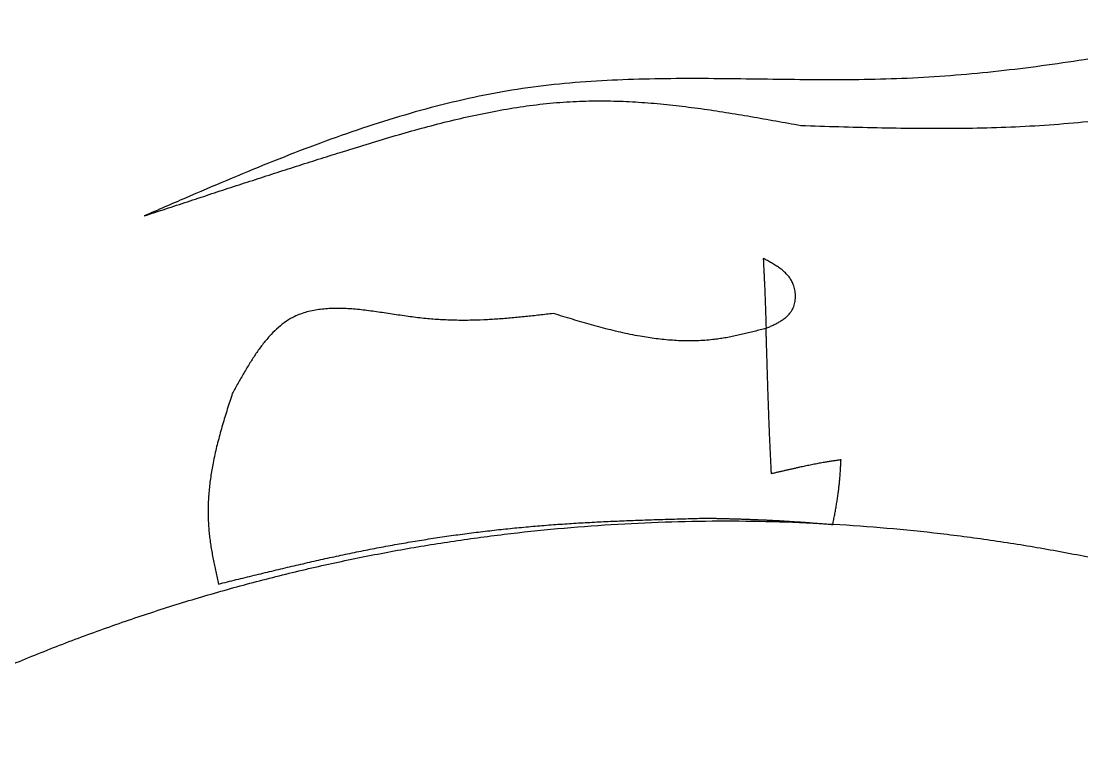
# Model space of a CAD drawing. Extents: x 21 to 206, y 32 to 218.
# Drawn here: x 86.38 to 109.27, y 146.23 to 162.01 of the extents above; entities that cross this region are included whole.
import ezdxf

# ---------------------------------------------------------------- set-up
doc = ezdxf.new("R2010")
doc.units = 0
doc.layers.add('Capa_1', color=7, linetype='CONTINUOUS')

msp = doc.modelspace()

# ---------------------------------------------------------------- linework, layer by layer
at = {"layer": 'Capa_1', "color": 7}
for p, q in [((102.396555, 156.88751), (102.396555, 156.88751)), ((102.458291, 155.37718), (102.458291, 155.37718))]:
    msp.add_line(p, q, dxfattribs=at)
for points, knots in [([(113.796789, 162.011054), (113.491835, 161.949404), (112.881934, 161.826105), (111.966386, 161.644647), (111.050055, 161.470288), (110.132351, 161.306509), (109.212762, 161.156901), (108.29041, 161.025009), (107.365227, 160.914496), (106.437532, 160.828809), (105.508705, 160.77151), (104.579488, 160.746021), (103.650876, 160.742882), (102.722713, 160.752696), (101.795103, 160.766136), (100.867827, 160.773873), (99.943907, 160.766632), (99.023854, 160.735499), (98.109208, 160.671095), (97.188228, 160.562272), (96.264782, 160.397234), (95.340909, 160.181082), (94.423636, 159.921581), (93.513381, 159.624925), (92.609524, 159.297327), (91.710984, 158.94534), (90.815735, 158.575129), (89.921725, 158.192186), (89.327338, 157.933147), (89.030135, 157.803623)], [0, 0, 0, 0, 0.93337, 1.866717, 2.800058, 3.731643, 4.663247, 5.594961, 6.526638, 7.458232, 8.389526, 9.317883, 10.246499, 11.17523, 12.102494, 13.029631, 13.957104, 14.874143, 15.790928, 16.707065, 17.654926, 18.60355, 19.552407, 20.513886, 21.475054, 22.436185, 23.408725, 24.381265, 25.353865, 25.353865, 25.353865, 25.353865]), ([(103.209045, 159.758791), (103.48325, 159.750211), (104.031651, 159.733051), (104.85437, 159.711283), (105.678201, 159.697441), (106.503108, 159.695575), (107.328902, 159.709691), (108.157662, 159.743902), (108.988579, 159.802591), (109.820432, 159.88898), (110.660809, 160.007542), (111.507763, 160.162995), (112.362518, 160.343196), (113.21088, 160.531156), (114.055722, 160.713319), (114.900575, 160.874933), (115.738667, 160.999783), (116.56937, 161.075669), (117.388935, 161.087688), (118.20005, 161.01853), (118.991676, 160.851764), (119.757719, 160.605763), (120.513907, 160.288916), (121.257378, 159.911111), (121.988347, 159.482001), (122.708808, 159.01395), (123.42441, 158.517085), (124.139265, 157.998182), (124.612178, 157.647278), (124.848654, 157.471811)], [0, 0, 0, 0, 0.823018, 1.646009, 2.469, 3.2948, 4.120618, 4.946553, 5.782902, 6.619166, 7.455047, 8.328304, 9.201901, 10.075574, 10.935118, 11.794609, 12.655659, 13.476128, 14.295325, 15.111613, 15.912808, 16.716853, 17.521887, 18.369946, 19.216791, 20.063557, 20.946813, 21.830062, 22.713453, 22.713453, 22.713453, 22.713453]), ([(89.030135, 157.803628), (89.186154, 157.855161), (89.49819, 157.958227), (89.966307, 158.112644), (90.434961, 158.26683), (90.904212, 158.420608), (91.374117, 158.57379), (91.845153, 158.726336), (92.317382, 158.878054), (92.790864, 159.02877), (93.292965, 159.186905), (93.823838, 159.351931), (94.384494, 159.520512), (94.946568, 159.680629), (95.510736, 159.829334), (96.077592, 159.963389), (96.646376, 160.079222), (97.217006, 160.173679), (97.78895, 160.243467), (98.350713, 160.284336), (98.900908, 160.294982), (99.438183, 160.281052), (99.976418, 160.245918), (100.514975, 160.192527), (101.053609, 160.123888), (101.592149, 160.043163), (102.130896, 159.953441), (102.670234, 159.857581), (103.029439, 159.791721), (103.209045, 159.758791)], [0, 0, 0, 0, 0.492926, 0.985852, 1.478782, 1.973026, 2.467269, 2.961507, 3.458389, 3.955275, 4.452178, 5.037629, 5.623061, 6.208494, 6.790851, 7.373225, 7.955734, 8.531892, 9.107953, 9.683708, 10.220826, 10.758178, 11.295604, 11.838612, 12.381513, 12.924404, 13.472185, 14.019963, 14.567762, 14.567762, 14.567762, 14.567762]), ([(102.396555, 156.88751), (102.397496, 156.869946), (102.399377, 156.834819), (102.402194, 156.782127), (102.404993, 156.729434), (102.407795, 156.676742), (102.410502, 156.624046), (102.413173, 156.571349), (102.415706, 156.518645), (102.418294, 156.465944), (102.420854, 156.412061), (102.423286, 156.356995), (102.425733, 156.300751), (102.428104, 156.244504), (102.430326, 156.188249), (102.432533, 156.131994), (102.434686, 156.075736), (102.436655, 156.019471), (102.438735, 155.963211), (102.440775, 155.906083), (102.442713, 155.848085), (102.444762, 155.789226), (102.446737, 155.730364), (102.448698, 155.671502), (102.450631, 155.612639), (102.45254, 155.553774), (102.454499, 155.494911), (102.456367, 155.436045), (102.457622, 155.396802), (102.458249, 155.37718)], [0, 0, 0, 0, 0.052766, 0.105533, 0.158301, 0.211067, 0.263833, 0.316598, 0.369361, 0.422127, 0.474893, 0.53119, 0.587487, 0.643784, 0.700082, 0.756381, 0.812681, 0.868978, 0.925278, 0.981579, 1.040472, 1.099367, 1.158262, 1.217157, 1.276052, 1.334947, 1.393844, 1.452738, 1.511634, 1.511634, 1.511634, 1.511634]), ([(102.458291, 155.37718), (102.484268, 155.388835), (102.53622, 155.412145), (102.613674, 155.448209), (102.688632, 155.485707), (102.760578, 155.525436), (102.828511, 155.568819), (102.891241, 155.61724), (102.947298, 155.671245), (102.995475, 155.730382), (103.031946, 155.790809), (103.057027, 155.850485), (103.073735, 155.9072), (103.085049, 155.966058), (103.091312, 156.026423), (103.092451, 156.087842), (103.088568, 156.148822), (103.079973, 156.209011), (103.066336, 156.267932), (103.043776, 156.335622), (103.007642, 156.409859), (102.955412, 156.487417), (102.893204, 156.559016), (102.8224, 156.623879), (102.745017, 156.68264), (102.662444, 156.737088), (102.576076, 156.788833), (102.48667, 156.838848), (102.4266, 156.871289), (102.396567, 156.88751)], [0, 0, 0, 0, 0.085412, 0.170826, 0.256296, 0.336809, 0.417285, 0.497876, 0.57413, 0.6503, 0.726093, 0.784983, 0.84403, 0.903152, 0.964552, 1.025871, 1.087227, 1.147669, 1.208074, 1.268416, 1.361385, 1.454754, 1.548169, 1.645271, 1.742286, 1.839365, 1.941862, 2.044272, 2.146673, 2.146673, 2.146673, 2.146673]), ([(97.865015, 155.696885), (97.765862, 155.685405), (97.567561, 155.662446), (97.269913, 155.62969), (96.970334, 155.600153), (96.668706, 155.575601), (96.365006, 155.557763), (96.056997, 155.548246), (95.744909, 155.549116), (95.429183, 155.561507), (95.104352, 155.586822), (94.771138, 155.627196), (94.429373, 155.677307), (94.092767, 155.728502), (93.760299, 155.774306), (93.430159, 155.805113), (93.109304, 155.811201), (92.800631, 155.787629), (92.509986, 155.728546), (92.258585, 155.630636), (92.053746, 155.501477), (91.887147, 155.363149), (91.730036, 155.202909), (91.582283, 155.024623), (91.44334, 154.830913), (91.311541, 154.626154), (91.183564, 154.412581), (91.057586, 154.191411), (90.975222, 154.043028), (90.934032, 153.968824)], [0, 0, 0, 0, 0.299444, 0.598879, 0.898324, 1.202509, 1.506695, 1.810901, 2.126832, 2.442764, 2.758594, 3.103997, 3.449483, 3.794832, 4.125439, 4.4562, 4.788996, 5.08696, 5.383212, 5.67584, 5.890549, 6.106959, 6.324068, 6.562891, 6.800902, 7.038805, 7.293237, 7.547758, 7.802367, 7.802367, 7.802367, 7.802367]), ([(102.458291, 155.37718), (102.416071, 155.366054), (102.331631, 155.343802), (102.204854, 155.31087), (102.077984, 155.278865), (101.950918, 155.248234), (101.823566, 155.219431), (101.695859, 155.192927), (101.567759, 155.169172), (101.43925, 155.14865), (101.295467, 155.12988), (101.136235, 155.115158), (100.961675, 155.106133), (100.78658, 155.103741), (100.61121, 155.107438), (100.435774, 155.117096), (100.26062, 155.132086), (100.085852, 155.151984), (99.911564, 155.176485), (99.724899, 155.207324), (99.526075, 155.245201), (99.315327, 155.290643), (99.105731, 155.340506), (98.897228, 155.394154), (98.689712, 155.450927), (98.482898, 155.510219), (98.276627, 155.571394), (98.070725, 155.633822), (97.933585, 155.675858), (97.865015, 155.696876)], [0, 0, 0, 0, 0.130985, 0.261968, 0.392953, 0.523513, 0.654075, 0.784644, 0.914772, 1.044894, 1.175007, 1.349716, 1.524477, 1.699253, 1.874935, 2.050602, 2.226265, 2.402246, 2.578228, 2.754214, 2.969783, 3.185358, 3.400935, 3.616076, 3.83121, 4.046344, 4.261501, 4.476657, 4.691815, 4.691815, 4.691815, 4.691815]), ([(102.573495, 152.235804), (102.571564, 152.276316), (102.567704, 152.357338), (102.561924, 152.478872), (102.556215, 152.600409), (102.550551, 152.721948), (102.545007, 152.843492), (102.539576, 152.965041), (102.534287, 153.086596), (102.529177, 153.208158), (102.524329, 153.328128), (102.519767, 153.446507), (102.515435, 153.563292), (102.511268, 153.680085), (102.507251, 153.796883), (102.503359, 153.913686), (102.499568, 154.030492), (102.495853, 154.1473), (102.492197, 154.264111), (102.488666, 154.378885), (102.485192, 154.491619), (102.481801, 154.602314), (102.478412, 154.713009), (102.475034, 154.823704), (102.471673, 154.934399), (102.468344, 155.045095), (102.464984, 155.15579), (102.461645, 155.266485), (102.459409, 155.340282), (102.458291, 155.37718)], [0, 0, 0, 0, 0.121671, 0.243343, 0.365015, 0.486685, 0.608355, 0.730025, 0.851695, 0.973365, 1.095033, 1.211899, 1.328765, 1.445631, 1.5625, 1.679367, 1.796234, 1.913101, 2.029969, 2.146838, 2.257585, 2.368332, 2.47908, 2.589825, 2.700572, 2.811318, 2.922063, 3.032809, 3.143555, 3.143555, 3.143555, 3.143555]), ([(90.934032, 153.968824), (90.916017, 153.912516), (90.879987, 153.799901), (90.826458, 153.630813), (90.773979, 153.461444), (90.723065, 153.291645), (90.674246, 153.121276), (90.628034, 152.950133), (90.584974, 152.778122), (90.545594, 152.605189), (90.512057, 152.439329), (90.484169, 152.280695), (90.461422, 152.129471), (90.442596, 151.97773), (90.427882, 151.825558), (90.417492, 151.673048), (90.411647, 151.520468), (90.410574, 151.367954), (90.41447, 151.215673), (90.423262, 151.068969), (90.436521, 150.927993), (90.453133, 150.792767), (90.473131, 150.657879), (90.496026, 150.52334), (90.521324, 150.389118), (90.548538, 150.255144), (90.577214, 150.121345), (90.606837, 149.987621), (90.626904, 149.898543), (90.636937, 149.854004)], [0, 0, 0, 0, 0.177359, 0.354716, 0.532074, 0.709292, 0.88651, 1.063734, 1.241084, 1.418431, 1.595769, 1.748675, 1.901584, 2.054495, 2.207333, 2.360173, 2.513021, 2.665338, 2.817648, 2.96993, 3.106146, 3.242376, 3.378609, 3.515195, 3.651772, 3.788348, 3.925315, 4.062278, 4.199244, 4.199244, 4.199244, 4.199244]), ([(104.076658, 152.536769), (104.062394, 152.53469), (104.033864, 152.530532), (103.991074, 152.524264), (103.948295, 152.517931), (103.905529, 152.511513), (103.862782, 152.504991), (103.82006, 152.498331), (103.777366, 152.491501), (103.734707, 152.484476), (103.687468, 152.476451), (103.635676, 152.467276), (103.579347, 152.456871), (103.523085, 152.446079), (103.466882, 152.434964), (103.410737, 152.423545), (103.354641, 152.41188), (103.298595, 152.399973), (103.242583, 152.38789), (103.182513, 152.374736), (103.118378, 152.360545), (103.050182, 152.345295), (102.98202, 152.329908), (102.913886, 152.31441), (102.845779, 152.298803), (102.777689, 152.283125), (102.709618, 152.267378), (102.641553, 152.251607), (102.596181, 152.241078), (102.573495, 152.235813)], [0, 0, 0, 0, 0.043246, 0.086492, 0.12974, 0.172983, 0.216225, 0.259465, 0.302699, 0.345933, 0.389167, 0.446445, 0.503727, 0.561011, 0.618306, 0.6756, 0.732894, 0.790194, 0.847492, 0.904793, 0.974673, 1.044553, 1.114432, 1.184304, 1.254177, 1.324049, 1.393918, 1.463785, 1.533652, 1.533652, 1.533652, 1.533652]), ([(103.898615, 151.141093), (103.902049, 151.158606), (103.908916, 151.193633), (103.919174, 151.24618), (103.929341, 151.298742), (103.939387, 151.351327), (103.949272, 151.403941), (103.958944, 151.456595), (103.968359, 151.509296), (103.977491, 151.562048), (103.986242, 151.614403), (103.994514, 151.666375), (104.002369, 151.717949), (104.009816, 151.769586), (104.016909, 151.821272), (104.023593, 151.873015), (104.029896, 151.924802), (104.035757, 151.976638), (104.041211, 152.028514), (104.046165, 152.079989), (104.050654, 152.131054), (104.05473, 152.181703), (104.058455, 152.23238), (104.061927, 152.283078), (104.065145, 152.333795), (104.068206, 152.384525), (104.071095, 152.435267), (104.073907, 152.486016), (104.07575, 152.519851), (104.076672, 152.536769)], [0, 0, 0, 0, 0.053541, 0.10708, 0.160617, 0.214151, 0.267686, 0.321221, 0.374755, 0.428291, 0.48183, 0.533998, 0.586168, 0.638337, 0.690508, 0.742679, 0.794854, 0.847014, 0.899176, 0.951338, 1.00215, 1.052962, 1.103773, 1.154592, 1.205411, 1.25623, 1.307056, 1.357884, 1.408712, 1.408712, 1.408712, 1.408712]), ([(101.58415, 71.5293), (100.805123, 71.570122), (99.248447, 71.651694), (96.918754, 71.831165), (94.599731, 72.125609), (92.305777, 72.592004), (90.044074, 73.212019), (87.822488, 73.967092), (85.645501, 74.840088), (83.522525, 75.833145), (81.483113, 76.9372), (79.534103, 78.149524), (77.677948, 79.459677), (75.899737, 80.874048), (74.204633, 82.386653), (72.598099, 83.992534), (71.085149, 85.687131), (69.671134, 87.465527), (68.361296, 89.322358), (67.148335, 91.2725), (66.042031, 93.312839), (65.048488, 95.437209), (64.180735, 97.615978), (63.440221, 99.841121), (62.828939, 102.105213), (62.349409, 104.397986), (62.002919, 106.711713), (61.791446, 109.03828), (61.729516, 110.982929), (61.750085, 112.536911), (61.799993, 113.699847), (61.884383, 114.860008), (62.003016, 116.016483), (62.155534, 117.168314), (62.34177, 118.31502), (62.561478, 119.455604), (62.814348, 120.589107), (63.099386, 121.711838), (63.416008, 122.822938), (63.763572, 123.921596), (64.142607, 125.009956), (64.552779, 126.087128), (64.993779, 127.152213), (65.465238, 128.204198), (65.966825, 129.242184), (66.498221, 130.265256), (67.060635, 131.275246), (67.654019, 132.271062), (68.278029, 133.251746), (68.930422, 134.213774), (69.610574, 135.156366), (70.317882, 136.078742), (71.051732, 136.980133), (71.811512, 137.85977), (72.596611, 138.716872), (73.406422, 139.550672), (74.240329, 140.360383), (75.097535, 141.145394), (75.977258, 141.905102), (76.878715, 142.6389), (77.801125, 143.346188), (78.743697, 144.026352), (79.705651, 144.678787), (80.686202, 145.302892), (81.681816, 145.896418), (82.691535, 146.459033), (83.71429, 146.990651), (84.752, 147.492465), (85.803769, 147.964111), (86.868709, 148.405219), (87.945927, 148.815421), (89.034534, 149.19435), (90.133637, 149.541639), (91.245436, 149.857796), (92.369114, 150.142135), (93.50376, 150.394206), (94.645292, 150.613093), (95.792727, 150.798668), (96.945091, 150.950797), (98.101393, 151.069354), (99.26066, 151.154203), (100.421908, 151.205219), (101.584159, 151.222271), (102.746419, 151.205221), (103.907692, 151.154206), (105.066984, 151.069359), (106.223312, 150.950806), (107.375701, 150.798678), (108.523137, 150.613107), (109.664645, 150.394222), (110.79924, 150.142152), (111.922833, 149.857811), (113.034511, 149.541637), (114.13346, 149.19434), (115.221935, 148.815394), (116.299045, 148.405173), (117.363907, 147.964056), (118.41569, 147.492396), (119.453513, 146.990566), (120.476492, 146.458948), (121.486562, 145.896357), (122.482667, 145.30289), (123.463823, 144.678828), (124.426314, 144.026472), (125.369331, 143.346397), (126.292052, 142.639148), (127.193486, 141.905408), (128.072813, 141.14575), (128.929186, 140.360738), (129.761748, 139.550921), (130.569634, 138.716874), (131.352417, 137.859598), (132.11005, 136.979646), (132.842097, 136.077942), (133.548198, 135.155442), (134.228304, 134.212687), (134.88206, 133.250557), (135.509159, 132.269929), (136.107629, 131.274528), (136.677466, 130.26538), (137.217571, 129.242891), (137.727535, 128.205859), (138.206055, 127.154735), (138.651618, 126.089967), (139.062292, 125.012947), (139.436561, 123.924432), (139.772783, 122.825328), (140.070211, 121.712774), (140.326638, 120.587729), (140.5462, 119.452564), (140.733152, 118.310139), (140.891925, 117.162111), (141.027157, 116.009744), (141.143639, 114.853881), (141.246147, 113.695212), (141.339337, 112.534258), (141.398311, 111.760046), (141.427798, 111.372936)], [0, 0, 0, 0, 2.340259, 4.676377, 7.00847, 9.348231, 11.692645, 14.039333, 16.383711, 18.725742, 21.066731, 23.336723, 25.60763, 27.878846, 30.149374, 32.41958, 34.689757, 36.960835, 39.231956, 41.502985, 43.846706, 46.190641, 48.534607, 50.878397, 53.222136, 55.566209, 57.901674, 60.236805, 62.570817, 63.734809, 64.898585, 66.062302, 67.223978, 68.38571, 69.547456, 70.708672, 71.86987, 73.031062, 74.183224, 75.335389, 76.487556, 77.64017, 78.792784, 79.9454, 81.09809, 82.250778, 83.403461, 84.56567, 85.727888, 86.890108, 88.052297, 89.214483, 90.376671, 91.538835, 92.700998, 93.863158, 95.025334, 96.187516, 97.3497, 98.511904, 99.674107, 100.836312, 101.998471, 103.160627, 104.322776, 105.475281, 106.62779, 107.780301, 108.932824, 110.085345, 111.237866, 112.390374, 113.542879, 114.69538, 115.857519, 117.019664, 118.181811, 119.34401, 120.506207, 121.668405, 122.830612, 123.992816, 125.155015, 126.31724, 127.479471, 128.641702, 129.803926, 130.966147, 132.128371, 133.290469, 134.452565, 135.614652, 136.76701, 137.919371, 139.071733, 140.224187, 141.376639, 142.529092, 143.6818, 144.834508, 145.987215, 147.149852, 148.312496, 149.475143, 150.637567, 151.79999, 152.962418, 154.12399, 155.285556, 156.447106, 157.607823, 158.768552, 159.929286, 161.090853, 162.252415, 163.413965, 164.577795, 165.741632, 166.9055, 168.06174, 169.217949, 170.374146, 171.528155, 172.682185, 173.836277, 174.985523, 176.134715, 177.283722, 178.439613, 179.595674, 180.751788, 181.912061, 183.072242, 184.232415, 185.397097, 186.561767, 187.72646, 187.72646, 187.72646, 187.72646]), ([(90.636928, 149.854004), (90.764779, 149.88548), (91.020482, 149.948432), (91.40416, 150.042351), (91.788049, 150.135246), (92.172267, 150.226612), (92.556929, 150.315933), (92.942157, 150.402702), (93.328045, 150.486403), (93.714673, 150.56652), (94.102058, 150.642527), (94.490252, 150.713904), (94.8792, 150.780649), (95.268947, 150.842775), (95.659434, 150.900281), (96.050609, 150.953154), (96.44235, 151.001379), (96.834604, 151.044951), (97.227314, 151.083858), (97.620528, 151.118099), (98.01419, 151.147664), (98.408215, 151.173062), (98.802477, 151.19481), (99.196916, 151.213422), (99.591487, 151.229427), (99.986173, 151.24335), (100.380949, 151.255692), (100.775793, 151.267011), (101.039033, 151.274199), (101.170653, 151.277793)], [0, 0, 0, 0, 0.395007, 0.790012, 1.185018, 1.57991, 1.974803, 2.369699, 2.764537, 3.159373, 3.554204, 3.948825, 4.343449, 4.738076, 5.132799, 5.52752, 5.922243, 6.316867, 6.711492, 7.106111, 7.500944, 7.895781, 8.290618, 8.685514, 9.080406, 9.475297, 9.870303, 10.265309, 10.660316, 10.660316, 10.660316, 10.660316]), ([(101.170653, 151.277793), (101.204372, 151.277035), (101.271812, 151.27552), (101.372969, 151.273166), (101.474127, 151.270801), (101.575277, 151.268221), (101.676427, 151.26563), (101.77757, 151.262845), (101.878707, 151.25983), (101.979836, 151.256582), (102.080956, 151.253065), (102.182063, 151.249239), (102.283157, 151.245095), (102.384239, 151.240647), (102.485307, 151.23589), (102.586359, 151.230819), (102.687397, 151.225469), (102.788415, 151.219778), (102.889417, 151.213794), (102.990399, 151.20748), (103.091366, 151.200895), (103.192314, 151.194016), (103.293245, 151.186894), (103.394162, 151.179572), (103.495067, 151.172087), (103.595961, 151.164436), (103.696851, 151.156712), (103.797734, 151.148907), (103.864988, 151.143692), (103.898615, 151.141084)], [0, 0, 0, 0, 0.101185, 0.202369, 0.303555, 0.404739, 0.505921, 0.607102, 0.708284, 0.809465, 0.910647, 1.011825, 1.113004, 1.214183, 1.315363, 1.416543, 1.517722, 1.6189, 1.720078, 1.821258, 1.922439, 2.023621, 2.124804, 2.225985, 2.327167, 2.428351, 2.529536, 2.630721, 2.731905, 2.731905, 2.731905, 2.731905])]:
    msp.add_open_spline(points, degree=3, knots=knots, dxfattribs=at)

doc.saveas('drawing.dxf')
